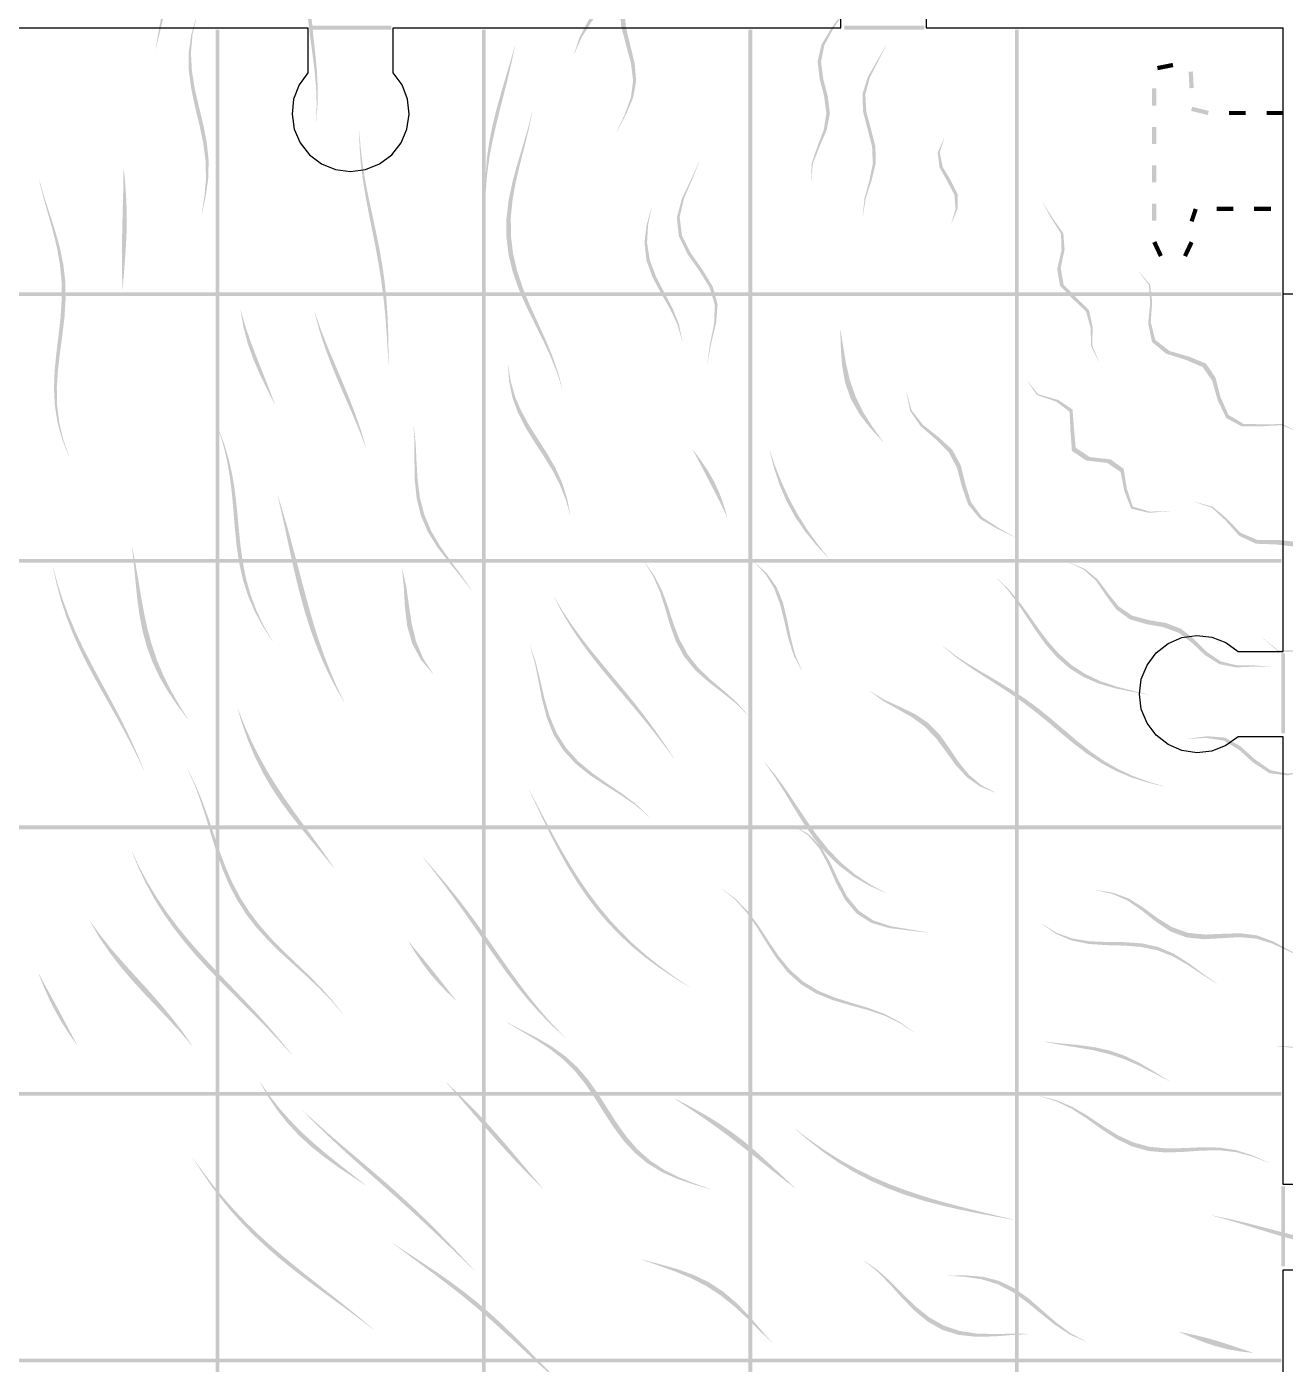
# Model space of a CAD drawing. Header units: millimetres. Extents: x 5 to 414, y 6 to 775.
# Drawn here: x 88.2 to 198.5, y 91.7 to 208.8 of the extents above; entities that cross this region are included whole.
import ezdxf

# ---------------------------------------------------------------- set-up
doc = ezdxf.new("R2010")
doc.units = ezdxf.units.MM
doc.layers.add('CUT', color=1, linetype='Continuous')
doc.layers.add('RASTER', color=7, linetype='Continuous')

msp = doc.modelspace()

# ---------------------------------------------------------------- hatches: boundary and pattern name
at = {"layer": 'RASTER'}
for points in [[(113.57, 200.528), (113.623, 202.038), (113.572, 203.556), (113.433, 205.086), (113.236, 206.63), (113.024, 208.186), (112.843, 209.751), (112.74, 211.317), (112.755, 212.874), (112.916, 214.412), (113.234, 215.923), (113.705, 217.401), (114.307, 218.845), (115.005, 220.256), (115.756, 221.643), (116.513, 223.015), (117.23, 224.388), (117.248, 224.382), (116.594, 222.993), (115.899, 221.605), (115.205, 220.207), (114.557, 218.788), (113.996, 217.34), (113.557, 215.86), (113.259, 214.351), (113.105, 212.817), (113.085, 211.266), (113.17, 209.709), (113.32, 208.152), (113.491, 206.604), (113.638, 205.069), (113.719, 203.546), (113.707, 202.033), (113.588, 200.527)], [(139.908, 199.639), (140.605, 201.136), (141.154, 202.618), (141.353, 204.117), (141.164, 205.662), (140.73, 207.259), (140.312, 208.884), (140.181, 210.484), (140.501, 212.006), (141.265, 213.423), (142.295, 214.752), (143.321, 216.052), (144.094, 217.401), (144.489, 218.86), (144.557, 220.44), (144.575, 220.433), (144.592, 218.826), (144.279, 217.344), (143.581, 215.978), (142.618, 214.668), (141.636, 213.335), (140.903, 211.92), (140.595, 210.404), (140.718, 208.815), (141.108, 207.204), (141.495, 205.62), (141.621, 204.089), (141.347, 202.602), (140.713, 201.13), (139.926, 199.639)], [(99.51, 206.93), (99.78, 208.471), (100.053, 210.008), (100.329, 211.542), (100.609, 213.073), (100.89, 214.603), (101.171, 216.132), (101.447, 217.661), (101.713, 219.193), (101.731, 219.189), (101.573, 217.637), (101.389, 216.094), (101.17, 214.558), (100.91, 213.029), (100.609, 211.505), (100.272, 209.982), (99.907, 208.457), (99.528, 206.928)], [(136.181, 206.45), (136.646, 207.897), (137.38, 209.29), (138.237, 210.639), (139.052, 211.972), (139.681, 213.327), (140.044, 214.736), (140.144, 216.217), (140.162, 216.212), (140.216, 214.693), (139.978, 213.258), (139.419, 211.895), (138.606, 210.569), (137.68, 209.239), (136.822, 207.872), (136.199, 206.447)], [(156.943, 195.386), (157.007, 196.879), (157.503, 198.357), (158.057, 199.806), (158.29, 201.255), (158.091, 202.744), (157.697, 204.28), (157.522, 205.814), (157.857, 207.272), (158.66, 208.623), (159.59, 209.913), (160.25, 211.246), (160.268, 211.24), (159.694, 209.886), (158.845, 208.581), (158.11, 207.223), (157.824, 205.764), (158.025, 204.235), (158.421, 202.708), (158.596, 201.23), (158.314, 199.793), (157.692, 198.352), (157.115, 196.879), (156.962, 195.386)], [(103.529, 192.402), (103.791, 193.974), (103.924, 195.534), (103.889, 197.09), (103.686, 198.65), (103.356, 200.22), (102.974, 201.803), (102.633, 203.397), (102.422, 204.995), (102.411, 206.584), (102.633, 208.154), (103.077, 209.695), (103.095, 209.693), (102.744, 208.142), (102.608, 206.566), (102.691, 204.975), (102.952, 203.378), (103.321, 201.788), (103.703, 200.21), (104.006, 198.645), (104.159, 197.09), (104.122, 195.537), (103.903, 193.977), (103.548, 192.403)], [(104.762, 208.601), (105.088, 208.601), (105.088, 185.577), (104.762, 185.577)], [(113.168, 208.927), (120.173, 208.927), (120.173, 208.601), (113.168, 208.601)], [(128.112, 208.601), (128.438, 208.601), (128.438, 185.577), (128.112, 185.577)], [(151.462, 208.601), (151.788, 208.601), (151.788, 185.577), (151.462, 185.577)], [(159.868, 208.927), (166.873, 208.927), (166.873, 208.601), (159.868, 208.601)], [(174.812, 208.601), (175.138, 208.601), (175.138, 185.577), (174.812, 185.577)], [(128.429, 194.433), (128.435, 195.878), (128.542, 197.321), (128.744, 198.759), (129.028, 200.187), (129.377, 201.604), (129.77, 203.008), (130.184, 204.4), (130.595, 205.782), (130.981, 207.158), (130.999, 207.155), (130.714, 205.769), (130.391, 204.381), (130.043, 202.988), (129.685, 201.587), (129.337, 200.175), (129.018, 198.753), (128.75, 197.32), (128.554, 195.879), (128.447, 194.434)], [(161.471, 192.27), (161.63, 193.812), (162.051, 195.347), (162.359, 196.852), (162.295, 198.347), (161.903, 199.867), (161.501, 201.418), (161.454, 202.96), (161.916, 204.439), (162.722, 205.84), (163.502, 207.211), (163.521, 207.207), (162.827, 205.82), (162.102, 204.411), (161.703, 202.93), (161.792, 201.392), (162.209, 199.849), (162.587, 198.339), (162.611, 196.853), (162.239, 195.354), (161.737, 193.82), (161.49, 192.272)], [(187.334, 205.038), (188.695, 205.312), (188.621, 205.678), (187.26, 205.405)], [(190.035, 204.909), (190.106, 203.462), (190.479, 203.481), (190.408, 204.928)], [(187.21, 201.946), (187.21, 203.44), (186.837, 203.44), (186.837, 201.946)], [(190.248, 201.474), (191.709, 201.111), (191.8, 201.473), (190.338, 201.837)], [(135.128, 177.161), (134.659, 178.621), (134.076, 180.06), (133.405, 181.49), (132.687, 182.928), (131.976, 184.384), (131.329, 185.868), (130.799, 187.383), (130.43, 188.929), (130.248, 190.498), (130.259, 192.081), (130.448, 193.668), (130.78, 195.248), (131.208, 196.813), (131.675, 198.361), (132.122, 199.892), (132.5, 201.412), (132.518, 201.411), (132.216, 199.889), (131.842, 198.359), (131.443, 196.814), (131.074, 195.255), (130.789, 193.683), (130.636, 192.105), (130.646, 190.531), (130.835, 188.97), (131.196, 187.432), (131.702, 185.921), (132.313, 184.439), (132.975, 182.98), (133.634, 181.537), (134.24, 180.096), (134.751, 178.644), (135.146, 177.166)], [(193.582, 201.105), (195.044, 201.105), (195.044, 201.479), (193.582, 201.479)], [(196.871, 201.105), (198.333, 201.105), (198.333, 201.479), (196.871, 201.479)], [(119.926, 179.199), (119.838, 180.683), (119.745, 182.161), (119.63, 183.63), (119.482, 185.092), (119.293, 186.547), (119.063, 187.999), (118.798, 189.451), (118.511, 190.906), (118.217, 192.366), (117.937, 193.834), (117.692, 195.311), (117.502, 196.794), (117.385, 198.282), (117.354, 199.772), (117.373, 199.772), (117.469, 198.281), (117.647, 196.794), (117.892, 195.314), (118.183, 193.843), (118.498, 192.381), (118.812, 190.926), (119.107, 189.477), (119.364, 188.029), (119.572, 186.58), (119.726, 185.124), (119.828, 183.66), (119.888, 182.184), (119.92, 180.698), (119.944, 179.203)], [(187.21, 198.583), (187.21, 200.078), (186.837, 200.078), (186.837, 198.583)], [(169.223, 191.594), (169.61, 192.885), (169.514, 194.109), (168.884, 195.311), (168.198, 196.546), (168.042, 197.814), (168.592, 199.058), (168.611, 199.057), (168.219, 197.811), (168.491, 196.55), (169.22, 195.325), (169.807, 194.131), (169.786, 192.903), (169.241, 191.596)], [(147.848, 179.348), (148.097, 181.097), (148.451, 182.836), (148.514, 184.476), (148.059, 186.004), (147.149, 187.472), (146.107, 188.957), (145.354, 190.514), (145.188, 192.146), (145.635, 193.812), (146.427, 195.459), (147.144, 197.065), (147.163, 197.065), (146.53, 195.462), (145.815, 193.821), (145.432, 192.165), (145.643, 190.544), (146.419, 188.997), (147.46, 187.519), (148.345, 186.055), (148.754, 184.525), (148.627, 182.876), (148.197, 181.123), (147.866, 179.353)], [(96.601, 185.841), (96.567, 187.361), (96.559, 188.881), (96.574, 190.399), (96.608, 191.916), (96.648, 193.43), (96.684, 194.941), (96.701, 196.451), (96.719, 196.451), (96.863, 194.945), (96.956, 193.44), (96.987, 191.933), (96.953, 190.422), (96.866, 188.903), (96.745, 187.377), (96.62, 185.843)], [(187.21, 195.221), (187.21, 196.715), (186.837, 196.715), (186.837, 195.221)], [(91.936, 171.165), (91.354, 172.612), (90.932, 174.096), (90.685, 175.615), (90.605, 177.162), (90.664, 178.725), (90.818, 180.294), (91.01, 181.859), (91.183, 183.411), (91.283, 184.947), (91.274, 186.467), (91.135, 187.973), (90.87, 189.472), (90.504, 190.97), (90.079, 192.474), (89.65, 193.986), (89.276, 195.509), (89.294, 195.51), (89.733, 193.988), (90.224, 192.479), (90.706, 190.981), (91.122, 189.488), (91.428, 187.996), (91.597, 186.496), (91.625, 184.982), (91.53, 183.451), (91.351, 181.902), (91.139, 180.339), (90.955, 178.77), (90.854, 177.203), (90.884, 175.651), (91.075, 174.123), (91.436, 172.628), (91.954, 171.169)], [(182.155, 179.518), (181.491, 180.851), (181.439, 182.487), (181.045, 183.899), (179.9, 184.987), (178.763, 186.141), (178.514, 187.626), (178.896, 189.253), (178.849, 190.721), (178.012, 192.042), (177.248, 193.428), (177.267, 193.43), (178.127, 192.06), (179.05, 190.762), (179.163, 189.32), (178.821, 187.718), (179.079, 186.251), (180.197, 185.107), (181.295, 184.013), (181.621, 182.581), (181.592, 180.908), (182.171, 179.528)], [(187.21, 191.859), (187.21, 193.353), (186.837, 193.353), (186.837, 191.859)], [(145.646, 181.315), (145.244, 182.747), (144.589, 184.133), (143.795, 185.511), (143.045, 186.921), (142.524, 188.384), (142.35, 189.899), (142.531, 191.444), (142.96, 192.99), (142.978, 192.991), (142.663, 191.455), (142.577, 189.923), (142.814, 188.421), (143.356, 186.968), (144.083, 185.561), (144.812, 184.177), (145.373, 182.776), (145.664, 181.32)], [(190.481, 192.945), (190.115, 191.856), (190.47, 191.737), (190.835, 192.827)], [(193.947, 193.073), (192.485, 193.073), (192.485, 192.699), (193.947, 192.699)], [(197.237, 193.073), (195.775, 193.073), (195.775, 192.699), (197.237, 192.699)], [(187.769, 188.833), (187.193, 190.07), (186.854, 189.912), (187.431, 188.675)], [(190.124, 190.06), (189.547, 188.834), (189.885, 188.675), (190.462, 189.901)], [(199.546, 173.368), (198.224, 173.943), (196.503, 173.851), (194.701, 173.827), (193.329, 174.571), (192.584, 176.11), (192.103, 177.817), (191.263, 179.035), (189.783, 179.667), (188.056, 180.208), (186.825, 181.228), (186.484, 182.845), (186.667, 184.671), (186.55, 186.235), (185.626, 187.411), (185.643, 187.418), (186.649, 186.28), (186.838, 184.763), (186.716, 182.985), (187.102, 181.418), (188.36, 180.442), (190.096, 179.937), (191.568, 179.329), (192.385, 178.12), (192.829, 176.405), (193.528, 174.841), (194.85, 174.053), (196.6, 174.019), (198.273, 174.04), (199.554, 173.385)], [(81.412, 185.577), (105.088, 185.577), (105.088, 185.251), (81.412, 185.251)], [(104.762, 185.577), (128.438, 185.577), (128.438, 185.251), (104.762, 185.251)], [(104.762, 185.251), (105.088, 185.251), (105.088, 162.227), (104.762, 162.227)], [(128.112, 185.577), (151.788, 185.577), (151.788, 185.251), (128.112, 185.251)], [(128.112, 185.251), (128.438, 185.251), (128.438, 162.227), (128.112, 162.227)], [(151.462, 185.577), (175.138, 185.577), (175.138, 185.251), (151.462, 185.251)], [(151.462, 185.251), (151.788, 185.251), (151.788, 162.227), (151.462, 162.227)], [(174.812, 185.577), (198.162, 185.577), (198.162, 185.251), (174.812, 185.251)], [(174.812, 185.251), (175.138, 185.251), (175.138, 162.227), (174.812, 162.227)], [(109.951, 175.782), (109.279, 177.096), (108.632, 178.426), (108.051, 179.778), (107.569, 181.155), (107.203, 182.556), (106.958, 183.977), (106.976, 183.979), (107.381, 182.581), (107.862, 181.201), (108.386, 179.835), (108.924, 178.48), (109.455, 177.131), (109.969, 175.786)], [(117.929, 172.001), (117.368, 173.453), (116.761, 174.901), (116.13, 176.352), (115.499, 177.812), (114.894, 179.289), (114.337, 180.784), (113.848, 182.299), (113.442, 183.834), (113.461, 183.837), (113.985, 182.32), (114.573, 180.824), (115.196, 179.345), (115.824, 177.879), (116.43, 176.418), (116.994, 174.956), (117.502, 173.488), (117.947, 172.006)], [(163.238, 172.5), (162.165, 173.656), (161.199, 174.889), (160.435, 176.23), (159.926, 177.681), (159.657, 179.215), (159.554, 180.786), (159.503, 182.35), (159.521, 182.355), (159.76, 180.853), (160.011, 179.34), (160.358, 177.849), (160.863, 176.41), (161.54, 175.044), (162.36, 173.751), (163.254, 172.508)], [(135.828, 166.122), (135.435, 167.475), (134.915, 168.775), (134.262, 170.028), (133.506, 171.253), (132.704, 172.476), (131.933, 173.723), (131.271, 175.014), (130.779, 176.359), (130.49, 177.759), (130.399, 179.202), (130.417, 179.206), (130.624, 177.792), (131.017, 176.422), (131.591, 175.103), (132.304, 173.834), (133.091, 172.599), (133.872, 171.377), (134.575, 170.14), (135.146, 168.862), (135.564, 167.526), (135.845, 166.13)], [(188.382, 166.409), (186.54, 166.268), (184.997, 166.635), (184.405, 168.152), (184.063, 169.854), (182.888, 170.639), (181.047, 170.851), (179.805, 171.685), (179.678, 173.427), (179.602, 175.117), (178.45, 176.006), (176.736, 176.589), (175.919, 177.778), (175.936, 177.787), (176.845, 176.657), (178.643, 176.135), (179.861, 175.304), (179.984, 173.665), (180.134, 171.962), (181.376, 171.15), (183.195, 170.94), (184.33, 170.134), (184.617, 168.392), (185.144, 166.814), (186.618, 166.371), (188.393, 166.425)], [(174.75, 164.159), (173.209, 164.895), (171.738, 165.747), (170.713, 166.988), (170.163, 168.574), (169.735, 170.204), (168.997, 171.6), (167.83, 172.74), (166.548, 173.85), (165.632, 175.186), (165.301, 176.803), (165.318, 176.811), (165.753, 175.246), (166.76, 173.964), (168.111, 172.902), (169.319, 171.8), (170.065, 170.425), (170.47, 168.794), (170.97, 167.185), (171.925, 165.899), (173.311, 164.985), (174.764, 164.172)], [(109.732, 155.037), (108.91, 156.31), (108.194, 157.632), (107.606, 159.006), (107.153, 160.432), (106.827, 161.898), (106.605, 163.395), (106.454, 164.906), (106.334, 166.417), (106.202, 167.916), (106.023, 169.395), (105.768, 170.848), (105.423, 172.278), (104.99, 173.688), (105.008, 173.692), (105.518, 172.301), (105.935, 170.891), (106.254, 169.456), (106.483, 167.995), (106.65, 166.51), (106.787, 165.009), (106.936, 163.503), (107.138, 162.005), (107.428, 160.53), (107.83, 159.09), (108.355, 157.694), (109.001, 156.346), (109.749, 155.045)], [(127.189, 159.468), (126.228, 160.713), (125.207, 161.948), (124.227, 163.216), (123.391, 164.553), (122.771, 165.979), (122.392, 167.491), (122.226, 169.065), (122.195, 170.669), (122.195, 172.267), (122.12, 173.83), (122.138, 173.835), (122.3, 172.297), (122.377, 170.724), (122.469, 169.143), (122.673, 167.585), (123.064, 166.084), (123.668, 164.658), (124.464, 163.309), (125.382, 162.02), (126.328, 160.757), (127.206, 159.475)], [(149.586, 165.901), (149.113, 166.897), (148.617, 167.881), (148.113, 168.861), (147.605, 169.842), (147.092, 170.824), (146.565, 171.804), (146.582, 171.81), (147.268, 170.898), (147.896, 169.97), (148.444, 169.012), (148.904, 168.017), (149.284, 166.982), (149.603, 165.91)], [(158.438, 162.334), (157.376, 163.468), (156.397, 164.667), (155.53, 165.942), (154.793, 167.295), (154.19, 168.716), (153.707, 170.188), (153.316, 171.691), (153.333, 171.699), (153.838, 170.251), (154.41, 168.828), (155.06, 167.439), (155.793, 166.092), (156.608, 164.794), (157.499, 163.546), (158.453, 162.345)], [(116.017, 149.695), (115.284, 150.977), (114.611, 152.29), (113.999, 153.632), (113.449, 155.002), (112.96, 156.395), (112.524, 157.808), (112.134, 159.234), (111.781, 160.67), (111.454, 162.11), (111.141, 163.55), (110.832, 164.986), (110.516, 166.415), (110.185, 167.837), (110.203, 167.842), (110.633, 166.451), (111.041, 165.053), (111.431, 163.648), (111.808, 162.236), (112.179, 160.818), (112.553, 159.396), (112.94, 157.976), (113.35, 156.559), (113.793, 155.152), (114.278, 153.759), (114.81, 152.383), (115.394, 151.031), (116.034, 149.704)], [(213.438, 161.762), (211.883, 160.964), (210.259, 160.752), (208.646, 161.299), (207.073, 161.804), (205.447, 161.641), (203.749, 161.249), (202.131, 161.502), (200.693, 162.461), (199.269, 163.303), (197.644, 163.5), (195.924, 163.556), (194.45, 164.262), (193.296, 165.571), (192.095, 166.69), (190.55, 167.222), (190.56, 167.237), (192.153, 166.789), (193.392, 165.752), (194.573, 164.522), (196.063, 163.887), (197.788, 163.89), (199.407, 163.736), (200.816, 162.919), (202.233, 161.965), (203.827, 161.696), (205.5, 162.052), (207.102, 162.162), (208.656, 161.586), (210.257, 160.957), (211.877, 161.078), (213.437, 161.781)], [(102.317, 148.203), (101.43, 149.384), (100.604, 150.6), (99.868, 151.86), (99.245, 153.17), (98.744, 154.53), (98.363, 155.933), (98.088, 157.371), (97.893, 158.83), (97.746, 160.297), (97.609, 161.76), (97.448, 163.208), (97.466, 163.213), (97.749, 161.804), (97.997, 160.38), (98.236, 158.947), (98.496, 157.515), (98.803, 156.095), (99.182, 154.697), (99.647, 153.33), (100.204, 151.998), (100.848, 150.703), (101.565, 149.443), (102.334, 148.21)], [(81.412, 162.227), (105.088, 162.227), (105.088, 161.901), (81.412, 161.901)], [(104.762, 162.227), (128.438, 162.227), (128.438, 161.901), (104.762, 161.901)], [(104.762, 161.901), (105.088, 161.901), (105.088, 138.877), (104.762, 138.877)], [(128.112, 162.227), (151.788, 162.227), (151.788, 161.901), (128.112, 161.901)], [(128.112, 161.901), (128.438, 161.901), (128.438, 138.877), (128.112, 138.877)], [(151.391, 148.557), (150.337, 149.593), (149.152, 150.537), (147.931, 151.472), (146.793, 152.487), (145.842, 153.644), (145.122, 154.957), (144.6, 156.388), (144.176, 157.864), (143.723, 159.306), (143.136, 160.66), (142.37, 161.916), (142.386, 161.925), (143.238, 160.716), (143.903, 159.409), (144.419, 158.008), (144.885, 156.566), (145.428, 155.155), (146.144, 153.848), (147.068, 152.681), (148.158, 151.64), (149.317, 150.663), (150.428, 149.666), (151.406, 148.569)], [(151.462, 162.227), (175.138, 162.227), (175.138, 161.901), (151.462, 161.901)], [(151.462, 161.901), (151.788, 161.901), (151.788, 138.877), (151.462, 138.877)], [(156.125, 152.449), (155.429, 153.769), (154.955, 155.245), (154.599, 156.779), (154.227, 158.271), (153.714, 159.641), (152.977, 160.853), (152, 161.917), (152.016, 161.927), (153.098, 160.93), (153.916, 159.776), (154.472, 158.441), (154.84, 156.955), (155.149, 155.392), (155.541, 153.858), (156.14, 152.461)], [(174.812, 162.227), (198.162, 162.227), (198.162, 161.901), (174.812, 161.901)], [(174.812, 161.901), (175.138, 161.901), (175.138, 138.877), (174.812, 138.877)], [(197.237, 152.778), (195.742, 152.793), (194.189, 152.726), (192.733, 153.006), (191.476, 153.793), (190.358, 154.846), (189.195, 155.741), (187.839, 156.246), (186.33, 156.514), (184.88, 156.938), (183.695, 157.803), (182.782, 159.042), (181.926, 160.306), (180.866, 161.273), (179.539, 161.924), (179.552, 161.938), (180.934, 161.357), (182.042, 160.459), (182.938, 159.26), (183.88, 158.078), (185.081, 157.259), (186.536, 156.867), (188.039, 156.614), (189.378, 156.106), (190.518, 155.19), (191.607, 154.098), (192.831, 153.256), (194.254, 152.907), (195.775, 152.895), (197.242, 152.796)], [(98.468, 143.731), (97.829, 145.077), (97.154, 146.407), (96.447, 147.724), (95.716, 149.036), (94.975, 150.347), (94.24, 151.665), (93.529, 152.998), (92.858, 154.351), (92.244, 155.727), (91.699, 157.131), (91.23, 158.56), (90.839, 160.014), (90.521, 161.488), (90.539, 161.493), (90.928, 160.041), (91.385, 158.61), (91.912, 157.202), (92.503, 155.818), (93.148, 154.456), (93.834, 153.114), (94.544, 151.785), (95.262, 150.463), (95.969, 149.142), (96.653, 147.814), (97.303, 146.473), (97.913, 145.116), (98.485, 143.739)], [(123.824, 152.135), (122.759, 153.394), (121.994, 154.811), (121.55, 156.378), (121.354, 158.046), (121.261, 159.739), (121.1, 161.385), (121.117, 161.392), (121.472, 159.828), (121.704, 158.2), (121.949, 156.562), (122.339, 154.976), (122.964, 153.496), (123.841, 152.144)], [(186.545, 150.324), (185.085, 150.586), (183.618, 150.888), (182.189, 151.299), (180.84, 151.874), (179.606, 152.64), (178.504, 153.595), (177.53, 154.706), (176.656, 155.916), (175.84, 157.16), (175.029, 158.377), (174.17, 159.516), (173.227, 160.553), (173.24, 160.566), (174.242, 159.59), (175.151, 158.512), (176.003, 157.351), (176.847, 156.151), (177.733, 154.971), (178.707, 153.876), (179.795, 152.917), (181.004, 152.128), (182.319, 151.512), (183.709, 151.046), (185.134, 150.677), (186.554, 150.341)], [(144.9, 144.79), (144.033, 145.954), (143.144, 147.101), (142.232, 148.232), (141.3, 149.353), (140.355, 150.47), (139.408, 151.593), (138.471, 152.73), (137.56, 153.89), (136.688, 155.08), (135.869, 156.306), (135.115, 157.571), (134.433, 158.875), (134.45, 158.884), (135.203, 157.617), (136.022, 156.39), (136.895, 155.199), (137.808, 154.038), (138.743, 152.899), (139.686, 151.772), (140.621, 150.648), (141.537, 149.518), (142.426, 148.372), (143.284, 147.205), (144.111, 146.015), (144.915, 144.801)], [(222.507, 154.429), (220.915, 153.95), (219.114, 154.425), (217.438, 154.55), (215.936, 153.623), (214.389, 152.613), (212.709, 152.722), (211.028, 153.576), (209.405, 153.781), (207.746, 153.013), (206.045, 152.507), (204.448, 153.199), (202.959, 154.331), (201.36, 154.593), (199.569, 154.081), (197.866, 154.135), (196.497, 155.32), (196.503, 155.338), (197.887, 154.209), (199.601, 154.211), (201.397, 154.775), (202.997, 154.559), (204.481, 153.465), (206.072, 152.802), (207.762, 153.326), (209.409, 154.1), (211.021, 153.889), (212.691, 153.017), (214.362, 152.88), (215.905, 153.851), (217.406, 154.732), (219.086, 154.555), (220.896, 154.025), (222.502, 154.447)], [(142.797, 139.584), (141.629, 140.602), (140.315, 141.516), (138.924, 142.39), (137.549, 143.3), (136.287, 144.316), (135.219, 145.483), (134.388, 146.817), (133.793, 148.3), (133.382, 149.884), (133.068, 151.507), (132.747, 153.103), (132.319, 154.621), (132.335, 154.63), (132.832, 153.152), (133.215, 151.594), (133.581, 150.007), (134.03, 148.452), (134.648, 146.99), (135.484, 145.666), (136.54, 144.497), (137.775, 143.468), (139.109, 142.532), (140.448, 141.622), (141.704, 140.664), (142.811, 139.596)], [(187.853, 142.299), (186.432, 142.64), (185.042, 143.078), (183.701, 143.636), (182.42, 144.318), (181.202, 145.112), (180.039, 145.99), (178.915, 146.916), (177.808, 147.851), (176.696, 148.763), (175.561, 149.632), (174.391, 150.454), (173.191, 151.242), (171.972, 152.018), (170.759, 152.816), (169.581, 153.665), (168.466, 154.592), (168.479, 154.606), (169.644, 153.733), (170.867, 152.938), (172.12, 152.194), (173.37, 151.465), (174.594, 150.72), (175.777, 149.93), (176.918, 149.084), (178.026, 148.183), (179.121, 147.248), (180.225, 146.308), (181.364, 145.404), (182.553, 144.572), (183.802, 143.841), (185.111, 143.227), (186.469, 142.725), (187.86, 142.316)], [(198.162, 153.962), (198.488, 153.962), (198.488, 146.957), (198.162, 146.957)], [(173.089, 141.737), (171.756, 142.289), (170.6, 143.107), (169.627, 144.164), (168.766, 145.347), (167.905, 146.503), (166.937, 147.515), (165.814, 148.346), (164.566, 149.055), (163.299, 149.765), (162.143, 150.605), (162.156, 150.618), (163.408, 149.875), (164.758, 149.258), (166.067, 148.625), (167.226, 147.847), (168.2, 146.858), (169.04, 145.691), (169.855, 144.464), (170.765, 143.332), (171.845, 142.417), (173.099, 141.753)], [(115.16, 135.114), (114.219, 136.273), (113.259, 137.427), (112.3, 138.587), (111.363, 139.767), (110.47, 140.978), (109.64, 142.229), (108.889, 143.526), (108.222, 144.868), (107.64, 146.251), (107.135, 147.668), (106.689, 149.109), (106.706, 149.117), (107.26, 147.728), (107.863, 146.362), (108.525, 145.023), (109.248, 143.716), (110.027, 142.441), (110.854, 141.194), (111.714, 139.971), (112.592, 138.762), (113.471, 137.557), (114.336, 136.348), (115.175, 135.124)], [(200.347, 143.678), (198.683, 143.256), (197.124, 143.455), (195.742, 144.347), (194.467, 145.493), (193.126, 146.311), (191.593, 146.543), (189.914, 146.455), (189.921, 146.472), (191.649, 146.696), (193.213, 146.574), (194.565, 145.819), (195.831, 144.676), (197.188, 143.725), (198.716, 143.414), (200.35, 143.696)], [(163.513, 132.94), (162.043, 133.607), (160.662, 134.409), (159.395, 135.364), (158.252, 136.469), (157.23, 137.705), (156.308, 139.033), (155.453, 140.411), (154.622, 141.791), (153.772, 143.132), (152.866, 144.404), (152.88, 144.417), (153.867, 143.223), (154.786, 141.955), (155.669, 140.636), (156.555, 139.3), (157.484, 137.99), (158.488, 136.746), (159.593, 135.605), (160.806, 134.591), (162.122, 133.711), (163.524, 132.955)], [(115.872, 122.411), (114.901, 123.539), (113.858, 124.615), (112.756, 125.653), (111.623, 126.677), (110.491, 127.712), (109.395, 128.781), (108.371, 129.907), (107.444, 131.102), (106.632, 132.373), (105.936, 133.716), (105.347, 135.118), (104.842, 136.563), (104.387, 138.028), (103.945, 139.491), (103.48, 140.933), (102.959, 142.339), (102.36, 143.702), (102.377, 143.71), (103.029, 142.375), (103.602, 140.997), (104.115, 139.583), (104.598, 138.146), (105.087, 136.704), (105.619, 135.279), (106.224, 133.891), (106.927, 132.558), (107.737, 131.291), (108.652, 130.093), (109.656, 128.958), (110.723, 127.874), (111.82, 126.818), (112.912, 125.768), (113.968, 124.698), (114.964, 123.588), (115.886, 122.423)], [(146.239, 124.75), (144.943, 125.544), (143.681, 126.387), (142.462, 127.286), (141.296, 128.246), (140.189, 129.269), (139.145, 130.357), (138.168, 131.505), (137.258, 132.71), (136.41, 133.964), (135.621, 135.26), (134.882, 136.588), (134.183, 137.937), (133.514, 139.297), (132.863, 140.66), (132.218, 142.016), (132.233, 142.026), (132.927, 140.706), (133.623, 139.379), (134.331, 138.052), (135.063, 136.734), (135.827, 135.432), (136.632, 134.155), (137.486, 132.912), (138.394, 131.711), (139.358, 130.557), (140.381, 129.456), (141.46, 128.41), (142.593, 127.421), (143.774, 126.486), (144.996, 125.603), (146.251, 124.764)], [(81.412, 138.877), (105.088, 138.877), (105.088, 138.551), (81.412, 138.551)], [(104.762, 138.877), (128.438, 138.877), (128.438, 138.551), (104.762, 138.551)], [(104.762, 138.551), (105.088, 138.551), (105.088, 115.527), (104.762, 115.527)], [(128.112, 138.877), (151.788, 138.877), (151.788, 138.551), (128.112, 138.551)], [(128.112, 138.551), (128.438, 138.551), (128.438, 115.527), (128.112, 115.527)], [(151.462, 138.877), (175.138, 138.877), (175.138, 138.551), (151.462, 138.551)], [(151.462, 138.551), (151.788, 138.551), (151.788, 115.527), (151.462, 115.527)], [(167.185, 129.491), (165.508, 129.678), (163.812, 129.888), (162.25, 130.337), (160.942, 131.161), (159.926, 132.37), (159.144, 133.85), (158.459, 135.406), (157.698, 136.833), (156.72, 137.985), (155.463, 138.83), (155.476, 138.844), (156.796, 138.07), (157.829, 136.983), (158.63, 135.612), (159.339, 134.093), (160.126, 132.628), (161.128, 131.41), (162.406, 130.555), (163.925, 130.053), (165.571, 129.773), (167.195, 129.507)], [(174.812, 138.877), (198.162, 138.877), (198.162, 138.551), (174.812, 138.551)], [(174.812, 138.551), (175.138, 138.551), (175.138, 115.527), (174.812, 115.527)], [(111.457, 118.759), (110.46, 119.881), (109.43, 120.98), (108.371, 122.063), (107.292, 123.138), (106.204, 124.214), (105.119, 125.3), (104.05, 126.405), (103.012, 127.537), (102.018, 128.704), (101.078, 129.911), (100.202, 131.161), (99.397, 132.455), (98.666, 133.793), (98.01, 135.171), (97.424, 136.585), (97.441, 136.593), (98.094, 135.217), (98.814, 133.877), (99.602, 132.575), (100.455, 131.313), (101.368, 130.09), (102.332, 128.903), (103.338, 127.749), (104.374, 126.62), (105.426, 125.51), (106.482, 124.41), (107.531, 123.311), (108.561, 122.204), (109.565, 121.083), (110.536, 119.94), (111.472, 118.77)], [(135.405, 120.29), (134.259, 121.343), (133.168, 122.452), (132.132, 123.613), (131.148, 124.82), (130.207, 126.062), (129.299, 127.328), (128.411, 128.605), (127.53, 129.882), (126.644, 131.152), (125.745, 132.407), (124.827, 133.647), (123.889, 134.872), (122.935, 136.087), (122.95, 136.098), (123.97, 134.93), (124.967, 133.751), (125.937, 132.554), (126.876, 131.335), (127.787, 130.092), (128.68, 128.831), (129.565, 127.558), (130.455, 126.283), (131.365, 125.019), (132.308, 123.779), (133.293, 122.573), (134.329, 121.413), (135.418, 120.303)], [(165.961, 120.731), (164.718, 121.577), (163.357, 122.228), (161.887, 122.721), (160.351, 123.139), (158.818, 123.591), (157.362, 124.18), (156.048, 124.979), (154.905, 126.009), (153.925, 127.234), (153.057, 128.576), (152.224, 129.933), (151.34, 131.209), (150.336, 132.336), (149.18, 133.296), (149.193, 133.31), (150.392, 132.397), (151.434, 131.315), (152.351, 130.082), (153.211, 128.761), (154.097, 127.448), (155.086, 126.242), (156.229, 125.222), (157.535, 124.42), (158.974, 123.816), (160.485, 123.338), (161.993, 122.885), (163.432, 122.348), (164.76, 121.647), (165.97, 120.747)], [(200.144, 127.265), (198.739, 127.893), (197.355, 128.536), (195.943, 128.967), (194.467, 129.093), (192.928, 129.001), (191.369, 128.912), (189.86, 129.065), (188.458, 129.59), (187.17, 130.44), (185.947, 131.421), (184.703, 132.288), (183.362, 132.883), (181.903, 133.207), (181.91, 133.224), (183.406, 132.99), (184.779, 132.482), (186.047, 131.692), (187.285, 130.776), (188.579, 129.971), (189.981, 129.471), (191.481, 129.32), (193.025, 129.389), (194.546, 129.439), (196.002, 129.251), (197.393, 128.741), (198.758, 128.008), (200.146, 127.283)], [(102.729, 119.545), (101.712, 120.735), (100.65, 121.898), (99.561, 123.049), (98.467, 124.204), (97.394, 125.381), (96.366, 126.593), (95.405, 127.851), (94.525, 129.163), (93.736, 130.529), (93.752, 130.538), (94.674, 129.25), (95.668, 128.011), (96.714, 126.808), (97.784, 125.629), (98.854, 124.457), (99.9, 123.276), (100.904, 122.072), (101.853, 120.834), (102.744, 119.556)], [(192.503, 125.01), (191.198, 125.836), (189.92, 126.685), (188.626, 127.421), (187.278, 127.949), (185.851, 128.243), (184.347, 128.354), (182.797, 128.394), (181.252, 128.501), (179.773, 128.805), (178.408, 129.384), (177.181, 130.249), (177.189, 130.266), (178.452, 129.479), (179.847, 128.972), (181.348, 128.73), (182.905, 128.667), (184.458, 128.653), (185.956, 128.543), (187.37, 128.228), (188.699, 127.657), (189.97, 126.86), (191.225, 125.936), (192.507, 125.029)], [(125.816, 123.546), (125.01, 124.315), (124.24, 125.115), (123.519, 125.958), (122.852, 126.845), (122.235, 127.77), (121.655, 128.723), (121.67, 128.734), (122.375, 127.881), (123.083, 127.031), (123.782, 126.174), (124.468, 125.306), (125.146, 124.431), (125.83, 123.559)], [(92.64, 119.608), (91.96, 120.577), (91.319, 121.572), (90.73, 122.6), (90.196, 123.661), (89.713, 124.75), (89.267, 125.858), (89.283, 125.868), (89.849, 124.832), (90.419, 123.797), (90.984, 122.758), (91.54, 121.713), (92.093, 120.663), (92.656, 119.618)], [(148.161, 107.002), (146.693, 107.423), (145.254, 107.907), (143.888, 108.508), (142.632, 109.267), (141.504, 110.196), (140.504, 111.281), (139.611, 112.486), (138.787, 113.757), (137.982, 115.033), (137.145, 116.257), (136.232, 117.385), (135.216, 118.396), (134.088, 119.292), (132.864, 120.097), (131.58, 120.855), (130.287, 121.618), (130.301, 121.631), (131.656, 120.928), (132.998, 120.23), (134.273, 119.482), (135.445, 118.637), (136.496, 117.67), (137.432, 116.575), (138.281, 115.375), (139.087, 114.109), (139.902, 112.836), (140.774, 111.615), (141.744, 110.501), (142.834, 109.531), (144.047, 108.721), (145.365, 108.059), (146.754, 107.51), (148.172, 107.017)], [(188.31, 116.484), (187.016, 117.167), (185.725, 117.825), (184.416, 118.396), (183.07, 118.849), (181.681, 119.183), (180.254, 119.433), (178.808, 119.661), (177.37, 119.937), (177.377, 119.954), (178.857, 119.783), (180.335, 119.646), (181.78, 119.456), (183.172, 119.145), (184.506, 118.673), (185.792, 118.042), (187.052, 117.294), (188.314, 116.502)], [(213.275, 119.094), (211.72, 119.392), (210.177, 119.714), (208.646, 119.965), (207.119, 120.077), (205.585, 120.029), (204.035, 119.851), (202.468, 119.619), (200.892, 119.43), (199.319, 119.382), (197.769, 119.543), (197.772, 119.562), (199.334, 119.491), (200.914, 119.622), (202.493, 119.876), (204.058, 120.151), (205.603, 120.344), (207.13, 120.377), (208.651, 120.223), (210.177, 119.907), (211.717, 119.502), (213.275, 119.112)], [(117.914, 107.347), (116.689, 108.158), (115.467, 108.981), (114.273, 109.841), (113.13, 110.755), (112.058, 111.738), (111.07, 112.797), (110.172, 113.934), (109.364, 115.142), (108.634, 116.408), (108.648, 116.42), (109.475, 115.232), (110.366, 114.095), (111.323, 113.013), (112.341, 111.985), (113.411, 111.005), (114.519, 110.065), (115.651, 109.153), (116.792, 108.256), (117.927, 107.36)], [(133.435, 107.073), (132.318, 108.176), (131.226, 109.304), (130.159, 110.454), (129.112, 111.621), (128.081, 112.799), (127.059, 113.982), (126.038, 115.161), (125.008, 116.329), (125.022, 116.342), (126.147, 115.268), (127.247, 114.171), (128.32, 113.045), (129.366, 111.889), (130.391, 110.705), (131.404, 109.502), (132.419, 108.291), (133.447, 107.087)], [(81.412, 115.527), (105.088, 115.527), (105.088, 115.201), (81.412, 115.201)], [(104.762, 115.527), (128.438, 115.527), (128.438, 115.201), (104.762, 115.201)], [(104.762, 115.201), (105.088, 115.201), (105.088, 92.177), (104.762, 92.177)], [(128.112, 115.527), (151.788, 115.527), (151.788, 115.201), (128.112, 115.201)], [(128.112, 115.201), (128.438, 115.201), (128.438, 92.177), (128.112, 92.177)], [(155.516, 107.131), (154.348, 108.021), (153.197, 108.931), (152.054, 109.846), (150.91, 110.753), (149.756, 111.64), (148.586, 112.502), (147.397, 113.339), (146.189, 114.154), (144.968, 114.955), (144.98, 114.97), (146.292, 114.287), (147.576, 113.579), (148.819, 112.824), (150.015, 112.007), (151.164, 111.123), (152.274, 110.177), (153.359, 109.183), (154.437, 108.164), (155.525, 107.147)], [(151.462, 115.527), (175.138, 115.527), (175.138, 115.201), (151.462, 115.201)], [(151.462, 115.201), (151.788, 115.201), (151.788, 92.177), (151.462, 92.177)], [(174.812, 115.527), (198.162, 115.527), (198.162, 115.201), (174.812, 115.201)], [(174.812, 115.201), (175.138, 115.201), (175.138, 92.177), (174.812, 92.177)], [(197.032, 109.335), (195.608, 109.885), (194.163, 110.265), (192.679, 110.424), (191.148, 110.394), (189.586, 110.281), (188.023, 110.228), (186.497, 110.365), (185.038, 110.772), (183.662, 111.446), (182.355, 112.307), (181.081, 113.223), (179.794, 114.057), (178.449, 114.707), (177.024, 115.145), (177.031, 115.163), (178.485, 114.799), (179.854, 114.22), (181.16, 113.452), (182.447, 112.591), (183.762, 111.772), (185.141, 111.126), (186.595, 110.73), (188.113, 110.585), (189.665, 110.614), (191.212, 110.686), (192.726, 110.661), (194.195, 110.436), (195.624, 109.983), (197.034, 109.353)], [(127.495, 99.83), (126.436, 100.86), (125.375, 101.885), (124.309, 102.902), (123.235, 103.909), (122.152, 104.906), (121.059, 105.895), (119.959, 106.877), (118.853, 107.857), (117.745, 108.839), (116.64, 109.827), (115.544, 110.826), (114.461, 111.842), (113.397, 112.88), (112.359, 113.942), (112.373, 113.954), (113.466, 112.94), (114.58, 111.949), (115.708, 110.976), (116.841, 110.014), (117.972, 109.055), (119.094, 108.093), (120.203, 107.122), (121.295, 106.136), (122.368, 105.133), (123.422, 104.109), (124.459, 103.066), (125.482, 102.005), (126.496, 100.929), (127.507, 99.844)], [(174.678, 104.331), (173.091, 104.621), (171.496, 104.919), (169.9, 105.243), (168.31, 105.608), (166.737, 106.029), (165.187, 106.52), (163.669, 107.091), (162.191, 107.748), (160.758, 108.495), (159.375, 109.331), (158.044, 110.252), (156.765, 111.25), (155.536, 112.314), (155.546, 112.33), (156.823, 111.342), (158.144, 110.418), (159.51, 109.564), (160.918, 108.783), (162.366, 108.076), (163.849, 107.441), (165.361, 106.873), (166.896, 106.365), (168.447, 105.908), (170.007, 105.489), (171.57, 105.098), (173.131, 104.722), (174.685, 104.348)], [(118.603, 94.717), (117.447, 95.604), (116.274, 96.477), (115.091, 97.344), (113.904, 98.213), (112.722, 99.093), (111.553, 99.992), (110.407, 100.919), (109.293, 101.881), (108.216, 102.882), (107.185, 103.928), (106.201, 105.017), (105.268, 106.151), (104.384, 107.326), (103.546, 108.536), (102.75, 109.777), (102.764, 109.789), (103.613, 108.592), (104.499, 107.423), (105.426, 106.288), (106.396, 105.19), (107.407, 104.129), (108.457, 103.105), (109.541, 102.115), (110.653, 101.156), (111.786, 100.222), (112.933, 99.305), (114.085, 98.399), (115.235, 97.496), (116.377, 96.587), (117.505, 95.668), (118.615, 94.731)], [(198.162, 107.262), (198.488, 107.262), (198.488, 100.257), (198.162, 100.257)], [(211.256, 102.585), (209.766, 102.318), (208.267, 102.083), (206.762, 101.912), (205.255, 101.831), (203.75, 101.857), (202.251, 101.997), (200.764, 102.246), (199.291, 102.586), (197.832, 102.993), (196.385, 103.437), (194.946, 103.887), (193.51, 104.314), (192.071, 104.697), (192.075, 104.715), (193.53, 104.425), (194.978, 104.086), (196.425, 103.715), (197.876, 103.334), (199.335, 102.971), (200.804, 102.654), (202.285, 102.406), (203.775, 102.244), (205.272, 102.174), (206.772, 102.192), (208.271, 102.285), (209.766, 102.431), (211.256, 102.604)], [(135.374, 89.704), (134.222, 90.685), (133.095, 91.695), (131.984, 92.721), (130.88, 93.749), (129.773, 94.768), (128.654, 95.769), (127.518, 96.746), (126.362, 97.697), (125.183, 98.623), (123.986, 99.531), (122.777, 100.428), (121.563, 101.325), (120.355, 102.235), (120.368, 102.248), (121.636, 101.404), (122.904, 100.569), (124.161, 99.728), (125.394, 98.868), (126.596, 97.975), (127.763, 97.044), (128.896, 96.07), (129.997, 95.055), (131.076, 94.005), (132.142, 92.932), (133.207, 91.849), (134.284, 90.772), (135.384, 89.719)], [(153.545, 93.529), (152.432, 94.629), (151.33, 95.728), (150.206, 96.768), (149.029, 97.708), (147.78, 98.524), (146.451, 99.215), (145.047, 99.803), (143.591, 100.326), (142.113, 100.837), (142.124, 100.852), (143.676, 100.45), (145.195, 100.024), (146.643, 99.511), (147.993, 98.862), (149.238, 98.048), (150.387, 97.071), (151.464, 95.959), (152.506, 94.761), (153.554, 93.545)], [(176.075, 94.321), (174.521, 94.238), (172.937, 94.117), (171.367, 94.086), (169.86, 94.254), (168.45, 94.694), (167.159, 95.422), (165.981, 96.398), (164.887, 97.532), (163.83, 98.707), (162.753, 99.805), (161.604, 100.729), (161.613, 100.746), (162.808, 99.917), (163.924, 98.908), (165.012, 97.808), (166.126, 96.728), (167.311, 95.782), (168.597, 95.056), (169.991, 94.59), (171.474, 94.369), (173.012, 94.326), (174.562, 94.355), (176.081, 94.339)], [(181.028, 93.673), (179.643, 94.271), (178.34, 95.118), (177.098, 96.11), (175.875, 97.114), (174.628, 98.002), (173.316, 98.682), (171.914, 99.118), (170.422, 99.338), (168.863, 99.426), (168.871, 99.443), (170.473, 99.464), (172.001, 99.342), (173.427, 98.979), (174.749, 98.339), (175.991, 97.453), (177.196, 96.411), (178.412, 95.347), (179.681, 94.402), (181.033, 93.691)], [(195.662, 92.673), (194.557, 92.8), (193.462, 92.994), (192.382, 93.27), (191.318, 93.626), (190.27, 94.046), (189.233, 94.498), (189.237, 94.516), (190.317, 94.293), (191.393, 94.04), (192.463, 93.746), (193.528, 93.409), (194.594, 93.048), (195.664, 92.691)], [(81.412, 92.177), (105.088, 92.177), (105.088, 91.851), (81.412, 91.851)], [(104.762, 92.177), (128.438, 92.177), (128.438, 91.851), (104.762, 91.851)], [(104.762, 91.851), (105.088, 91.851), (105.088, 68.827), (104.762, 68.827)], [(128.112, 92.177), (151.788, 92.177), (151.788, 91.851), (128.112, 91.851)], [(128.112, 91.851), (128.438, 91.851), (128.438, 68.827), (128.112, 68.827)], [(151.462, 92.177), (175.138, 92.177), (175.138, 91.851), (151.462, 91.851)], [(151.462, 91.851), (151.788, 91.851), (151.788, 68.827), (151.462, 68.827)], [(174.812, 92.177), (198.162, 92.177), (198.162, 91.851), (174.812, 91.851)], [(174.812, 91.851), (175.138, 91.851), (175.138, 68.827), (174.812, 68.827)]]:
    msp.add_hatch(color=7, dxfattribs=at).paths.add_polyline_path(points)

# ---------------------------------------------------------------- linework, layer by layer
at = {"layer": 'CUT'}
for points in [[(73.636, 208.764), (112.864, 208.764), (112.864, 204.818), (112.087, 203.745), (111.609, 202.51), (111.464, 201.193), (111.66, 199.883), (112.185, 198.667), (113.003, 197.625), (114.06, 196.827), (115.286, 196.326), (116.6, 196.155), (117.914, 196.326), (119.14, 196.827), (120.197, 197.625), (121.015, 198.667), (121.54, 199.883), (121.736, 201.193), (121.591, 202.51), (121.113, 203.745), (120.336, 204.818), (120.336, 208.764), (159.564, 208.764), (159.564, 212.71)], [(167.036, 212.71), (167.036, 208.764), (198.325, 208.764)], [(221.675, 208.764), (221.675, 185.414), (198.325, 185.414), (198.325, 208.764)], [(202.271, 107.425), (198.325, 107.425), (198.325, 146.653), (194.379, 146.653), (193.306, 145.876), (192.071, 145.398), (190.754, 145.253), (189.444, 145.449), (188.227, 145.974), (187.186, 146.792), (186.388, 147.849), (185.887, 149.075), (185.716, 150.389), (185.887, 151.703), (186.388, 152.929), (187.186, 153.986), (188.227, 154.804), (189.444, 155.329), (190.754, 155.525), (192.071, 155.38), (193.306, 154.902), (194.379, 154.125), (198.325, 154.125), (198.325, 185.414)], [(198.325, 6.31), (198.325, 53.253), (194.379, 53.253), (193.306, 52.476), (192.071, 51.998), (190.754, 51.853), (189.444, 52.049), (188.227, 52.574), (187.186, 53.392), (186.388, 54.449), (185.887, 55.675), (185.716, 56.989), (185.887, 58.303), (186.388, 59.529), (187.186, 60.586), (188.227, 61.404), (189.444, 61.929), (190.754, 62.125), (192.071, 61.98), (193.306, 61.502), (194.379, 60.725), (198.325, 60.725), (198.325, 99.953), (202.271, 99.953)]]:
    msp.add_lwpolyline(points, dxfattribs=at)
msp.add_circle((210, 197.089), 191.273, dxfattribs=at)

doc.saveas('drawing.dxf')
